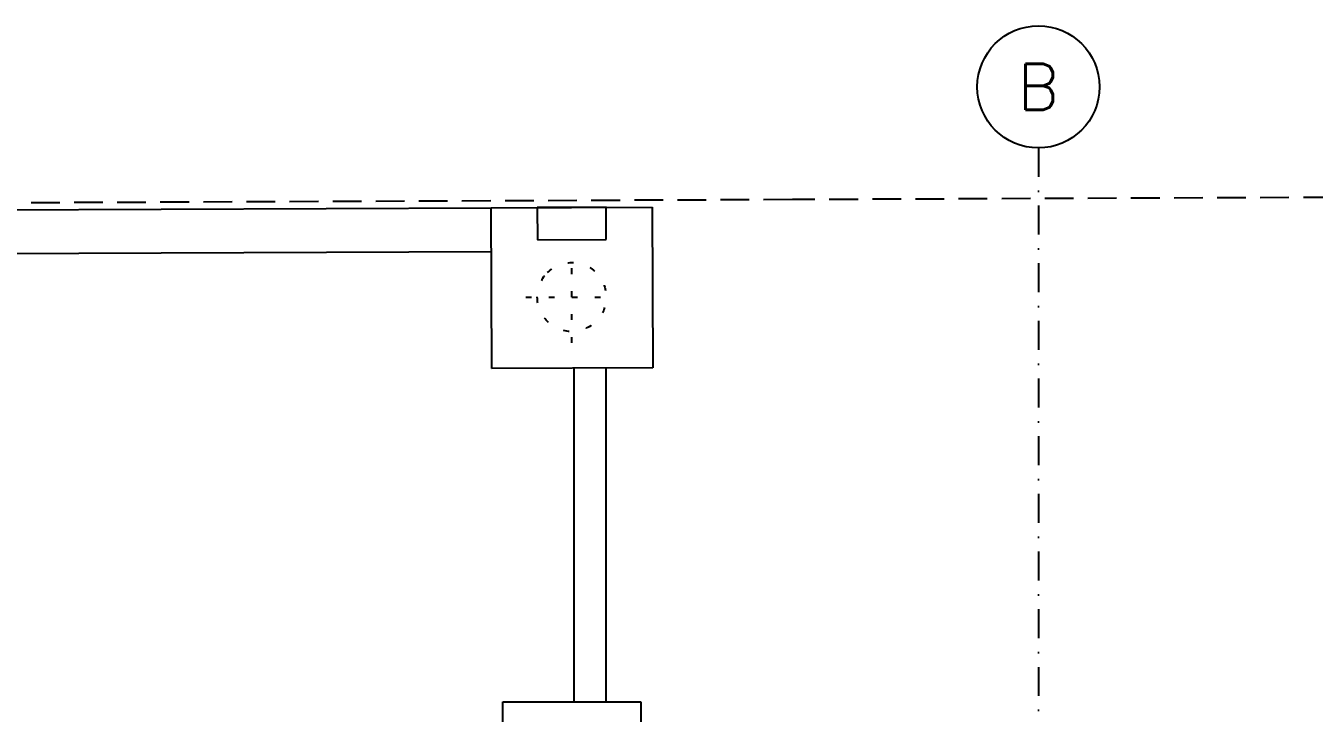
# Model space of a CAD drawing. Extents: x 26375 to 47400, y -1187 to 1911.
# Drawn here: x 29082 to 29642, y 1420 to 1719 of the extents above; entities that cross this region are included whole.
import ezdxf
from ezdxf.enums import TextEntityAlignment as Align

# ---------------------------------------------------------------- set-up
doc = ezdxf.new("R2010")
doc.units = 0
doc.header["$LTSCALE"] = 25
for name, pattern in [('DASHDOT', [1, 0.5, -0.25, 0, -0.25]), ('DASHED2', [0.375, 0.25, -0.125]), ('ESTILO_TQS_0002', [0.4, 0.1, -0.3])]:
    doc.linetypes.add(name, pattern=pattern)
for name, color, linetype in [('COTA', 1, 'Continuous'), ('EIXOS', 1, 'DASHDOT'), ('IND-EIXOS', 2, 'Continuous'), ('PROJ', 252, 'Continuous'), ('TERRENO', 1, 'Continuous'), ('TEXT-EIXOS', 3, 'Continuous')]:
    doc.layers.add(name, color=color, linetype=linetype)
doc.styles.get("Standard").update_dxf_attribs({"font": 'romans.shx'})

# ---------------------------------------------------------------- blocks, each defined once
blk = doc.blocks.new('PROJ-FUND')
at = {"layer": 'PROJ'}
for p, q in [((28935.32891991065, 1638.352483680918), (29284.32980398128, 1639.790602674137)), ((29284.32981157431, 1639.788819555092), (29354.32917692789, 1640.086896889074)), ((29284.6278889083, 1569.789454201519), (29284.32981157431, 1639.788819555092)), ((29354.32917692789, 1640.086896889074), (29354.62725426187, 1570.087531535501)), ((28935.40984433324, 1619.348495196717), (29284.41070056275, 1620.793152293145)), ((29354.62725426187, 1570.087531535501), (29284.6278889083, 1569.789454201519)), ((29320.3873169649, 1424.823925022997), (29320.3873169649, 1569.941728081804)), ((29334.3873169649, 1424.823925022997), (29334.3873169649, 1570.0013440891)), ((29289.3873162536, 1364.823925022997), (29289.3873162536, 1424.823925022997)), ((29289.3873162536, 1424.823925022997), (29349.3873162536, 1424.823925022997)), ((29349.3873162536, 1424.823925022997), (29349.3873162536, 1364.823925022997))]:
    blk.add_line(p, q, dxfattribs=at)
at = {"layer": 'PROJ', "linetype": 'Continuous'}
for p, q in [((29334.32936574296, 1639.999948817015), (29304.3296227602, 1639.875767627157)), ((29304.3296227602, 1639.875767627157), (29304.38757398213, 1625.875887568531)), ((29334.3873169649, 1626.000068758389), (29334.32936574296, 1639.999948817015)), ((29304.38757398213, 1625.875887568531), (29334.3873169649, 1626.000068758389))]:
    blk.add_line(p, q, dxfattribs=at)
at = {"layer": 'PROJ', "linetype": 'ESTILO_TQS_0002'}
for p, q in [((29319.35846915126, 1580.964987579349), (29319.35846915126, 1620.954854279349)), ((29299.36353580126, 1600.959920929349), (29339.35340250126, 1600.959920929349))]:
    blk.add_line(p, q, dxfattribs=at)
blk.add_ellipse((29319.35846915126, 1600.959920929349), major_axis=(-10.60656636246012, 10.60656636246012), ratio=0.9999999999998959, start_param=3.926990816987294, end_param=10.21017612416688, dxfattribs=at)

msp = doc.modelspace()

# ---------------------------------------------------------------- linework, layer by layer
at = {"layer": 'EIXOS'}
msp.add_line((29522.38232901561, 1665.843215585583), (29522.38232901561, -398.5389282828796), dxfattribs=at)
at = {"layer": 'IND-EIXOS'}
msp.add_circle((29522.38232901561, 1692.431787014184), 26.58857142860142, dxfattribs=at)
at = {"layer": 'TERRENO', "linetype": 'DASHED2', "ltscale": 2}
msp.add_lwpolyline([(28426.71344400183, -374.7856164758555), (28955.56791725624, -383.3843582074619), (29193.02598628772, -384.2813475832804), (29430.48256799565, -385.1040368613317), (29898.75701013252, -377.1931959812059), (30145.30773675847, -385.1014592107381), (31076.98041461802, -373.7212284638076), (31390.04431018033, -366.4536324345968), (31492.56439492733, -377.148679455509), (31514.22161439432, 352.0527022483298), (31505.77036787905, 352.9634772967552), (31541.2405844653, 682.098045956111), (31558.73893534669, 767.307443697006), (31610.7146517498, 1319.753699068213), (31634.64237308977, 1634.988267045701), (31089.04917659294, 1641.84139774018), (31089.37567305959, 1629.30143287615), (30081.39116995104, 1646.171547203558), (29415.33856712629, 1643.335304572946), (28665.97733033411, 1640.233392450726)], dxfattribs=at)

# ---------------------------------------------------------------- block references
at = {"layer": 'COTA'}
msp.add_blockref('PROJ-FUND', (0, 0), dxfattribs=at)

# ---------------------------------------------------------------- texts
at = {"layer": 'TEXT-EIXOS'}
msp.add_text('B', height=20, dxfattribs=at).set_placement((29522.27473368256, 1692.431787014184), align=Align.MIDDLE_CENTER)

doc.saveas('drawing.dxf')
